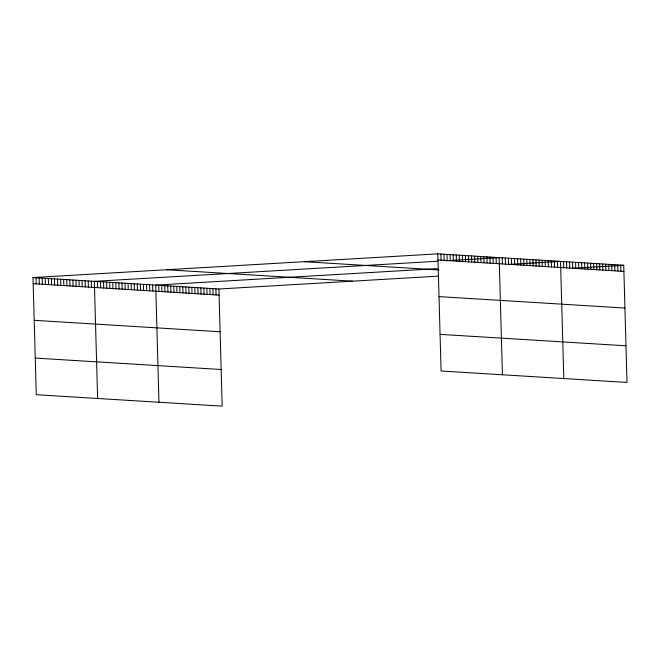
<?xml version="1.0" encoding="UTF-8"?>
<svg xmlns="http://www.w3.org/2000/svg" width="660" height="660" viewBox="0 0 660 660"><rect width="100%" height="100%" fill="white"/><g stroke="black" fill="none" stroke-linecap="round" stroke-linejoin="round"><path stroke-width="0.99" d="M33 277.563L218.914 288.998L222.181 406.139L36.275 394.713L33 277.563L437.819 253.861L623.725 265.287L627 382.437L441.086 371.002L437.819 253.861M437.514 261.245L94.347 281.341L97.622 398.483M445.731 260.758L499.166 257.631L502.441 374.773M437.209 268.62L155.702 285.112L158.977 402.253M509.14 264.412L560.521 261.401L563.788 378.551M218.914 288.998L438.141 276.152M573.375 268.232L623.725 265.287M437.984 259.974L623.898 271.409M304.227 261.682L438.966 269.965M166.592 269.742L352.498 281.168M439.007 296.612L624.921 308.047M33.173 283.685L219.079 295.111M440.063 334.364L625.977 345.79M34.196 320.323L220.102 331.757M35.252 358.075L221.158 369.501M620.722 265.105L620.887 271.219M617.711 264.916L617.875 271.037M614.699 264.734L614.872 270.847M611.688 264.545L611.861 270.666M608.677 264.363L608.85 270.484M605.665 264.173L605.839 270.295M602.654 263.992L602.827 270.113M599.651 263.81L599.816 269.923M596.64 263.62L596.805 269.742M593.629 263.439L593.802 269.552M590.617 263.249L590.791 269.371M587.606 263.068L587.779 269.189M584.595 262.878L584.768 269M581.592 262.697L581.757 268.818M578.581 262.515L578.746 268.628M575.569 262.325L575.743 268.447M572.558 262.144L572.731 268.257M569.547 261.954L569.72 268.075M566.536 261.772L566.709 267.894M563.524 261.583L563.698 267.704M557.452 261.212L557.617 267.333M554.384 261.022L554.557 267.143M551.314 260.832L551.488 266.953M548.245 260.65L548.419 266.764M545.177 260.461L545.35 266.574M542.116 260.271L542.281 266.392M539.047 260.081L539.22 266.203M535.978 259.891L536.151 266.013M532.909 259.702L533.082 265.823M529.84 259.512L530.013 265.634M526.779 259.33L526.944 265.444M523.71 259.141L523.875 265.254M520.641 258.951L520.814 265.072M517.572 258.761L517.745 264.883M514.503 258.572L514.676 264.693M511.434 258.382L511.607 264.503M508.373 258.192L508.538 264.313M505.304 258.01L505.469 264.124M502.235 257.821L502.409 263.934M496.097 257.441L496.27 263.563M493.028 257.251L493.202 263.373M489.967 257.062L490.132 263.183M486.898 256.872L487.072 262.993M483.829 256.69L484.003 262.804M480.76 256.501L480.934 262.614M477.691 256.311L477.865 262.433M474.631 256.121L474.796 262.243M471.562 255.931L471.727 262.053M468.493 255.742L468.666 261.863M465.424 255.552L465.597 261.673M462.355 255.37L462.528 261.484M459.286 255.181L459.459 261.294M456.225 254.991L456.39 261.113M453.156 254.801L453.329 260.923M450.087 254.611L450.26 260.733M447.018 254.422L447.191 260.543M443.949 254.232L444.122 260.353M440.888 254.05L441.053 260.164M215.902 288.808L216.076 294.929M212.891 288.626L213.064 294.748M209.88 288.436L210.053 294.558M206.869 288.255L207.042 294.376M203.857 288.073L204.031 294.187M200.855 287.884L201.019 294.005M197.843 287.702L198.008 293.815M194.832 287.512L195.005 293.634M191.821 287.331L191.994 293.452M188.81 287.141L188.983 293.263M185.798 286.96L185.971 293.081M182.795 286.778L182.96 292.891M179.784 286.588L179.949 292.71M176.773 286.407L176.946 292.52M173.761 286.217L173.935 292.339M170.75 286.036L170.923 292.157M167.739 285.846L167.912 291.967M164.728 285.664L164.901 291.786M161.725 285.483L161.89 291.596M158.713 285.293L158.879 291.415M152.633 284.922L152.806 291.043M149.564 284.732L149.737 290.854M146.495 284.542L146.668 290.664M143.435 284.353L143.6 290.474M140.365 284.163L140.539 290.284M137.296 283.981L137.47 290.095M134.227 283.792L134.401 289.905M131.158 283.602L131.332 289.724M128.089 283.412L128.263 289.534M125.029 283.222L125.194 289.344M121.96 283.033L122.133 289.154M118.891 282.843L119.064 288.964M115.822 282.661L115.995 288.775M112.753 282.472L112.926 288.585M109.692 282.282L109.857 288.403M106.623 282.092L106.788 288.214M103.554 281.902L103.727 288.024M100.485 281.713L100.658 287.834M97.416 281.523L97.589 287.644M91.286 281.152L91.451 287.265M88.217 280.962L88.39 287.084M85.148 280.772L85.322 286.894M82.079 280.582L82.252 286.704M79.01 280.393L79.183 286.514M75.95 280.203L76.115 286.325M72.88 280.022L73.046 286.135M69.811 279.832L69.985 285.945M66.743 279.642L66.916 285.763M63.674 279.452L63.847 285.574M60.604 279.262L60.778 285.384M57.544 279.073L57.709 285.194M54.475 278.883L54.64 285.004M51.406 278.701L51.579 284.815M48.337 278.512L48.51 284.625M45.268 278.322L45.441 284.443M42.199 278.132L42.372 284.254M39.138 277.942L39.303 284.064M36.069 277.753L36.242 283.874"/></g></svg>
